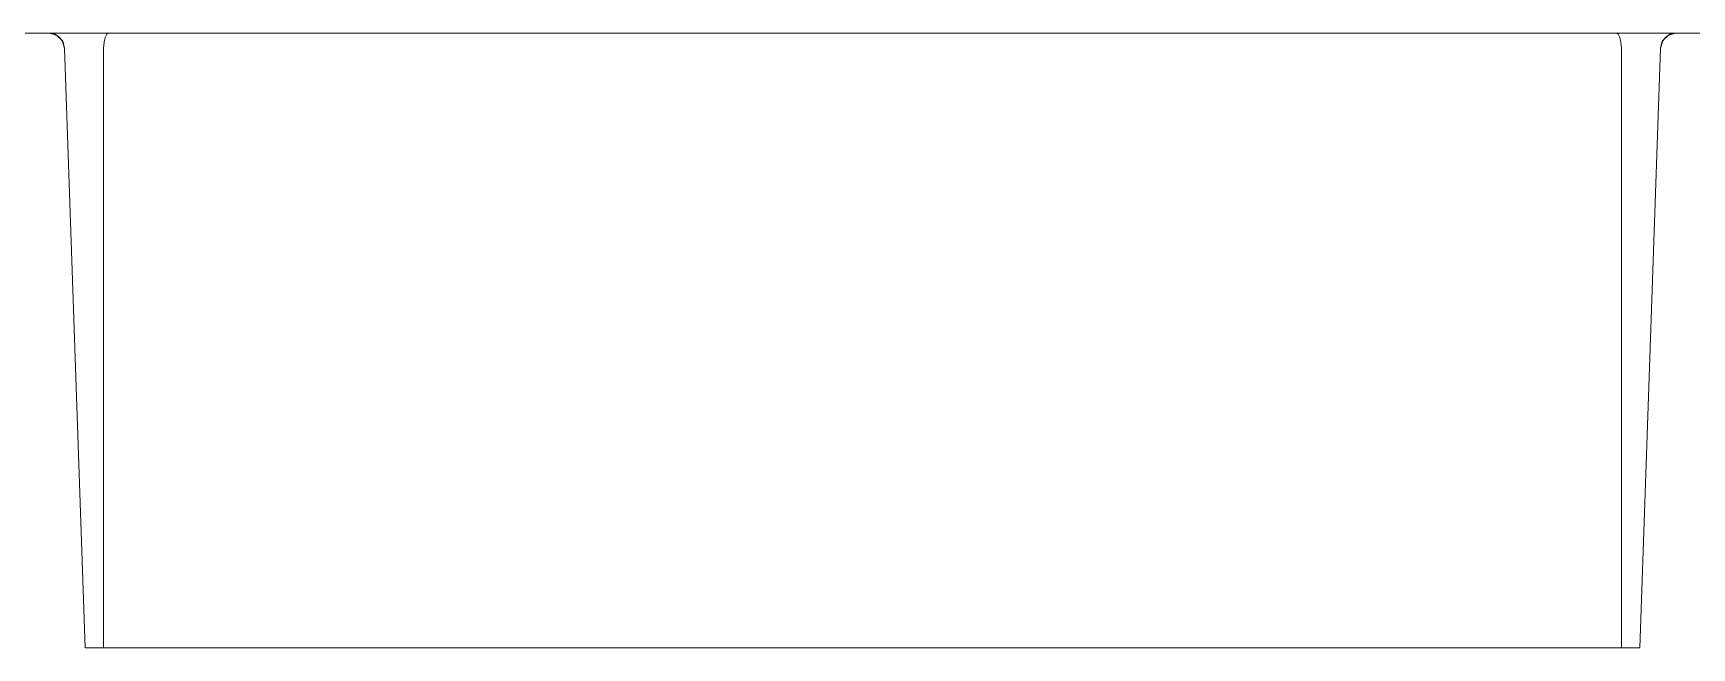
# Model space of a CAD drawing. Header units: millimetres. Extents: x 0 to 1729, y -270 to 583.
# Drawn here: x 733.8 to 787.8, y 520.3 to 540.3 of the extents above; entities that cross this region are included whole.
import ezdxf

# ---------------------------------------------------------------- set-up
doc = ezdxf.new("R2010")
doc.units = ezdxf.units.MM
doc.layers.add('OUTLINE', color=7, linetype='Continuous')

msp = doc.modelspace()

# ---------------------------------------------------------------- linework, layer by layer
at = {"layer": 'OUTLINE', "lineweight": 13}
for p, q in [((6, 540.34), (1142, 540.34)), ((6, 540.34), (1142, 540.34)), ((6, 540.34), (1142, 540.34)), ((6, 540.34), (1142, 540.34)), ((734.267, 540.34), (734.512, 540.276)), ((734.267, 540.34), (734.453, 540.304)), ((734.267, 540.34), (734.763, 540.34)), ((734.267, 540.34), (734.453, 540.304)), ((734.267, 540.34), (734.763, 540.34)), ((734.267, 540.34), (734.453, 540.304)), ((734.267, 540.34), (734.763, 540.34)), ((734.267, 540.34), (734.453, 540.304)), ((734.267, 540.34), (734.763, 540.34)), ((734.267, 540.34), (734.453, 540.304)), ((734.267, 540.34), (734.763, 540.34)), ((734.267, 540.34), (734.453, 540.304)), ((734.267, 540.34), (734.763, 540.34)), ((734.267, 540.34), (734.453, 540.304)), ((734.267, 540.34), (734.763, 540.34)), ((734.267, 540.34), (734.453, 540.304)), ((734.267, 540.34), (734.763, 540.34)), ((734.267, 540.34), (734.453, 540.304)), ((734.267, 540.34), (734.763, 540.34)), ((734.267, 540.34), (734.453, 540.304)), ((734.267, 540.34), (734.763, 540.34)), ((734.267, 540.34), (734.453, 540.304)), ((734.267, 540.34), (734.763, 540.34)), ((734.267, 540.34), (734.453, 540.304)), ((734.267, 540.34), (734.763, 540.34)), ((734.267, 540.34), (734.453, 540.304)), ((734.267, 540.34), (734.763, 540.34)), ((734.267, 540.34), (734.453, 540.304)), ((734.267, 540.34), (734.763, 540.34)), ((734.267, 540.34), (734.453, 540.304)), ((734.267, 540.34), (734.763, 540.34)), ((734.267, 540.34), (734.453, 540.304)), ((734.267, 540.34), (734.763, 540.34)), ((734.267, 540.34), (734.453, 540.304)), ((734.267, 540.34), (734.763, 540.34)), ((734.267, 540.34), (734.453, 540.304)), ((734.267, 540.34), (734.763, 540.34)), ((734.267, 540.34), (734.512, 540.276)), ((734.453, 540.304), (734.512, 540.276)), ((734.453, 540.304), (734.612, 540.202)), ((734.453, 540.304), (734.612, 540.202)), ((734.453, 540.304), (734.612, 540.202)), ((734.453, 540.304), (734.612, 540.202)), ((734.453, 540.304), (734.612, 540.202)), ((734.453, 540.304), (734.612, 540.202)), ((734.453, 540.304), (734.612, 540.202)), ((734.453, 540.304), (734.612, 540.202)), ((734.453, 540.304), (734.612, 540.202)), ((734.453, 540.304), (734.612, 540.202)), ((734.453, 540.304), (734.612, 540.202)), ((734.453, 540.304), (734.612, 540.202)), ((734.453, 540.304), (734.612, 540.202)), ((734.453, 540.304), (734.612, 540.202)), ((734.453, 540.304), (734.612, 540.202)), ((734.453, 540.304), (734.612, 540.202)), ((734.453, 540.304), (734.612, 540.202)), ((734.453, 540.304), (734.512, 540.276)), ((734.453, 540.304), (734.612, 540.202)), ((734.512, 540.276), (734.612, 540.202)), ((734.512, 540.276), (734.694, 540.1)), ((734.512, 540.276), (734.612, 540.202)), ((734.512, 540.276), (734.694, 540.1)), ((734.612, 540.202), (734.694, 540.1)), ((734.612, 540.202), (734.722, 540.047)), ((734.612, 540.202), (734.722, 540.047)), ((734.612, 540.202), (734.722, 540.047)), ((734.612, 540.202), (734.722, 540.047)), ((734.612, 540.202), (734.722, 540.047)), ((734.612, 540.202), (734.722, 540.047)), ((734.612, 540.202), (734.722, 540.047)), ((734.612, 540.202), (734.722, 540.047)), ((734.612, 540.202), (734.722, 540.047)), ((734.612, 540.202), (734.722, 540.047)), ((734.612, 540.202), (734.722, 540.047)), ((734.612, 540.202), (734.722, 540.047)), ((734.612, 540.202), (734.722, 540.047)), ((734.612, 540.202), (734.722, 540.047)), ((734.612, 540.202), (734.722, 540.047)), ((734.612, 540.202), (734.722, 540.047)), ((734.612, 540.202), (734.722, 540.047)), ((734.612, 540.202), (734.694, 540.1)), ((734.612, 540.202), (734.722, 540.047)), ((734.694, 540.1), (734.722, 540.047)), ((734.694, 540.1), (734.767, 539.857)), ((734.694, 540.1), (734.722, 540.047)), ((734.694, 540.1), (734.767, 539.857)), ((734.722, 540.047), (734.767, 539.857)), ((734.722, 540.047), (734.767, 539.857)), ((734.722, 540.047), (734.767, 539.857)), ((734.722, 540.047), (734.767, 539.857)), ((734.722, 540.047), (734.767, 539.857)), ((734.722, 540.047), (734.767, 539.857)), ((734.722, 540.047), (734.767, 539.857)), ((734.722, 540.047), (734.767, 539.857)), ((734.722, 540.047), (734.767, 539.857)), ((734.722, 540.047), (734.767, 539.857)), ((734.722, 540.047), (734.767, 539.857)), ((734.722, 540.047), (734.767, 539.857)), ((734.722, 540.047), (734.767, 539.857)), ((734.722, 540.047), (734.767, 539.857)), ((734.722, 540.047), (734.767, 539.857)), ((734.722, 540.047), (734.767, 539.857)), ((734.722, 540.047), (734.767, 539.857)), ((734.722, 540.047), (734.767, 539.857)), ((734.763, 540.34), (735.518, 540.34)), ((734.763, 540.34), (735.518, 540.34)), ((734.763, 540.34), (735.518, 540.34)), ((734.763, 540.34), (735.518, 540.34)), ((734.763, 540.34), (735.518, 540.34)), ((734.763, 540.34), (735.518, 540.34)), ((734.763, 540.34), (735.518, 540.34)), ((734.763, 540.34), (735.518, 540.34)), ((734.763, 540.34), (735.518, 540.34)), ((734.763, 540.34), (735.518, 540.34)), ((734.763, 540.34), (735.518, 540.34)), ((734.763, 540.34), (735.518, 540.34)), ((734.763, 540.34), (735.518, 540.34)), ((734.763, 540.34), (735.518, 540.34)), ((734.763, 540.34), (735.518, 540.34)), ((734.763, 540.34), (735.518, 540.34)), ((734.763, 540.34), (735.518, 540.34)), ((734.763, 540.34), (735.518, 540.34)), ((735.518, 540.34), (736.035, 540.34)), ((735.518, 540.34), (736.035, 540.34)), ((735.518, 540.34), (736.035, 540.34)), ((735.518, 540.34), (736.035, 540.34)), ((735.518, 540.34), (736.035, 540.34)), ((735.518, 540.34), (736.035, 540.34)), ((735.518, 540.34), (736.035, 540.34)), ((735.518, 540.34), (736.035, 540.34)), ((735.518, 540.34), (736.035, 540.34)), ((735.518, 540.34), (736.035, 540.34)), ((735.518, 540.34), (736.035, 540.34)), ((735.518, 540.34), (736.035, 540.34)), ((735.518, 540.34), (736.035, 540.34)), ((735.518, 540.34), (736.035, 540.34)), ((735.518, 540.34), (736.035, 540.34)), ((735.518, 540.34), (736.035, 540.34)), ((735.518, 540.34), (736.035, 540.34)), ((735.518, 540.34), (736.035, 540.34)), ((736.035, 540.34), (736.196, 540.34)), ((736.035, 540.34), (736.196, 540.34)), ((736.035, 540.34), (736.196, 540.34)), ((736.035, 540.34), (736.196, 540.34)), ((736.035, 540.34), (736.196, 540.34)), ((736.035, 540.34), (736.196, 540.34)), ((736.035, 540.34), (736.196, 540.34)), ((736.035, 540.34), (736.196, 540.34)), ((736.035, 540.34), (736.196, 540.34)), ((736.035, 540.34), (736.196, 540.34)), ((736.035, 540.34), (736.196, 540.34)), ((736.035, 540.34), (736.196, 540.34)), ((736.035, 540.34), (736.196, 540.34)), ((736.035, 540.34), (736.196, 540.34)), ((736.035, 540.34), (736.196, 540.34)), ((736.035, 540.34), (736.196, 540.34)), ((736.035, 540.34), (736.196, 540.34)), ((736.035, 540.34), (736.196, 540.34)), ((736.043, 539.857), (736.059, 540.047)), ((736.043, 539.857), (736.059, 540.047)), ((736.043, 539.857), (736.059, 540.047)), ((736.043, 539.857), (736.059, 540.047)), ((736.043, 539.857), (736.059, 540.047)), ((736.043, 539.857), (736.059, 540.047)), ((736.043, 539.857), (736.059, 540.047)), ((736.043, 539.857), (736.059, 540.047)), ((736.043, 539.857), (736.059, 540.047)), ((736.043, 539.857), (736.059, 540.047)), ((736.043, 539.857), (736.059, 540.047)), ((736.043, 539.857), (736.059, 540.047)), ((736.043, 539.857), (736.059, 540.047)), ((736.043, 539.857), (736.059, 540.047)), ((736.043, 539.857), (736.059, 540.047)), ((736.043, 539.857), (736.059, 540.047)), ((736.043, 539.857), (736.059, 540.047)), ((736.043, 539.857), (736.059, 540.047)), ((736.059, 540.047), (736.099, 540.202)), ((736.059, 540.047), (736.099, 540.202)), ((736.059, 540.047), (736.099, 540.202)), ((736.059, 540.047), (736.099, 540.202)), ((736.059, 540.047), (736.099, 540.202)), ((736.059, 540.047), (736.099, 540.202)), ((736.059, 540.047), (736.099, 540.202)), ((736.059, 540.047), (736.099, 540.202)), ((736.059, 540.047), (736.099, 540.202)), ((736.059, 540.047), (736.099, 540.202)), ((736.059, 540.047), (736.099, 540.202)), ((736.059, 540.047), (736.099, 540.202)), ((736.059, 540.047), (736.099, 540.202)), ((736.059, 540.047), (736.099, 540.202)), ((736.059, 540.047), (736.099, 540.202)), ((736.059, 540.047), (736.099, 540.202)), ((736.059, 540.047), (736.099, 540.202)), ((736.059, 540.047), (736.099, 540.202)), ((736.099, 540.202), (736.15, 540.304)), ((736.099, 540.202), (736.15, 540.304)), ((736.099, 540.202), (736.15, 540.304)), ((736.099, 540.202), (736.15, 540.304)), ((736.099, 540.202), (736.15, 540.304)), ((736.099, 540.202), (736.15, 540.304)), ((736.099, 540.202), (736.15, 540.304)), ((736.099, 540.202), (736.15, 540.304)), ((736.099, 540.202), (736.15, 540.304)), ((736.099, 540.202), (736.15, 540.304)), ((736.099, 540.202), (736.15, 540.304)), ((736.099, 540.202), (736.15, 540.304)), ((736.099, 540.202), (736.15, 540.304)), ((736.099, 540.202), (736.15, 540.304)), ((736.099, 540.202), (736.15, 540.304)), ((736.099, 540.202), (736.15, 540.304)), ((736.099, 540.202), (736.15, 540.304)), ((736.099, 540.202), (736.15, 540.304)), ((736.15, 540.304), (736.196, 540.34)), ((736.15, 540.304), (736.196, 540.34)), ((736.15, 540.304), (736.196, 540.34)), ((736.15, 540.304), (736.196, 540.34)), ((736.15, 540.304), (736.196, 540.34)), ((736.15, 540.304), (736.196, 540.34)), ((736.15, 540.304), (736.196, 540.34)), ((736.15, 540.304), (736.196, 540.34)), ((736.15, 540.304), (736.196, 540.34)), ((736.15, 540.304), (736.196, 540.34)), ((736.15, 540.304), (736.196, 540.34)), ((736.15, 540.304), (736.196, 540.34)), ((736.15, 540.304), (736.196, 540.34)), ((736.15, 540.304), (736.196, 540.34)), ((736.15, 540.304), (736.196, 540.34)), ((736.15, 540.304), (736.196, 540.34)), ((736.15, 540.304), (736.196, 540.34)), ((736.15, 540.304), (736.196, 540.34)), ((785.304, 540.34), (785.35, 540.304)), ((785.304, 540.34), (785.465, 540.34)), ((785.304, 540.34), (785.35, 540.304)), ((785.304, 540.34), (785.465, 540.34)), ((785.304, 540.34), (785.35, 540.304)), ((785.304, 540.34), (785.465, 540.34)), ((785.304, 540.34), (785.35, 540.304)), ((785.304, 540.34), (785.465, 540.34)), ((785.304, 540.34), (785.35, 540.304)), ((785.304, 540.34), (785.465, 540.34)), ((785.304, 540.34), (785.35, 540.304)), ((785.304, 540.34), (785.465, 540.34)), ((785.304, 540.34), (785.35, 540.304)), ((785.304, 540.34), (785.465, 540.34)), ((785.304, 540.34), (785.35, 540.304)), ((785.304, 540.34), (785.465, 540.34)), ((785.304, 540.34), (785.35, 540.304)), ((785.304, 540.34), (785.465, 540.34)), ((785.304, 540.34), (785.35, 540.304)), ((785.304, 540.34), (785.465, 540.34)), ((785.304, 540.34), (785.35, 540.304)), ((785.304, 540.34), (785.465, 540.34)), ((785.304, 540.34), (785.35, 540.304)), ((785.304, 540.34), (785.465, 540.34)), ((785.304, 540.34), (785.35, 540.304)), ((785.304, 540.34), (785.465, 540.34)), ((785.304, 540.34), (785.35, 540.304)), ((785.304, 540.34), (785.465, 540.34)), ((785.304, 540.34), (785.35, 540.304)), ((785.304, 540.34), (785.465, 540.34)), ((785.304, 540.34), (785.35, 540.304)), ((785.304, 540.34), (785.465, 540.34)), ((785.304, 540.34), (785.35, 540.304)), ((785.304, 540.34), (785.465, 540.34)), ((785.304, 540.34), (785.35, 540.304)), ((785.304, 540.34), (785.465, 540.34)), ((785.35, 540.304), (785.401, 540.202)), ((785.35, 540.304), (785.401, 540.202)), ((785.35, 540.304), (785.401, 540.202)), ((785.35, 540.304), (785.401, 540.202)), ((785.35, 540.304), (785.401, 540.202)), ((785.35, 540.304), (785.401, 540.202)), ((785.35, 540.304), (785.401, 540.202)), ((785.35, 540.304), (785.401, 540.202)), ((785.35, 540.304), (785.401, 540.202)), ((785.35, 540.304), (785.401, 540.202)), ((785.35, 540.304), (785.401, 540.202)), ((785.35, 540.304), (785.401, 540.202)), ((785.35, 540.304), (785.401, 540.202)), ((785.35, 540.304), (785.401, 540.202)), ((785.35, 540.304), (785.401, 540.202)), ((785.35, 540.304), (785.401, 540.202)), ((785.35, 540.304), (785.401, 540.202)), ((785.35, 540.304), (785.401, 540.202)), ((785.401, 540.202), (785.441, 540.047)), ((785.401, 540.202), (785.441, 540.047)), ((785.401, 540.202), (785.441, 540.047)), ((785.401, 540.202), (785.441, 540.047)), ((785.401, 540.202), (785.441, 540.047)), ((785.401, 540.202), (785.441, 540.047)), ((785.401, 540.202), (785.441, 540.047)), ((785.401, 540.202), (785.441, 540.047)), ((785.401, 540.202), (785.441, 540.047)), ((785.401, 540.202), (785.441, 540.047)), ((785.401, 540.202), (785.441, 540.047)), ((785.401, 540.202), (785.441, 540.047)), ((785.401, 540.202), (785.441, 540.047)), ((785.401, 540.202), (785.441, 540.047)), ((785.401, 540.202), (785.441, 540.047)), ((785.401, 540.202), (785.441, 540.047)), ((785.401, 540.202), (785.441, 540.047)), ((785.401, 540.202), (785.441, 540.047)), ((785.441, 540.047), (785.457, 539.857)), ((785.441, 540.047), (785.457, 539.857)), ((785.441, 540.047), (785.457, 539.857)), ((785.441, 540.047), (785.457, 539.857)), ((785.441, 540.047), (785.457, 539.857)), ((785.441, 540.047), (785.457, 539.857)), ((785.441, 540.047), (785.457, 539.857)), ((785.441, 540.047), (785.457, 539.857)), ((785.441, 540.047), (785.457, 539.857)), ((785.441, 540.047), (785.457, 539.857)), ((785.441, 540.047), (785.457, 539.857)), ((785.441, 540.047), (785.457, 539.857)), ((785.441, 540.047), (785.457, 539.857)), ((785.441, 540.047), (785.457, 539.857)), ((785.441, 540.047), (785.457, 539.857)), ((785.441, 540.047), (785.457, 539.857)), ((785.441, 540.047), (785.457, 539.857)), ((785.441, 540.047), (785.457, 539.857)), ((785.465, 540.34), (785.982, 540.34)), ((785.465, 540.34), (785.982, 540.34)), ((785.465, 540.34), (785.982, 540.34)), ((785.465, 540.34), (785.982, 540.34)), ((785.465, 540.34), (785.982, 540.34)), ((785.465, 540.34), (785.982, 540.34)), ((785.465, 540.34), (785.982, 540.34)), ((785.465, 540.34), (785.982, 540.34)), ((785.465, 540.34), (785.982, 540.34)), ((785.465, 540.34), (785.982, 540.34)), ((785.465, 540.34), (785.982, 540.34)), ((785.465, 540.34), (785.982, 540.34)), ((785.465, 540.34), (785.982, 540.34)), ((785.465, 540.34), (785.982, 540.34)), ((785.465, 540.34), (785.982, 540.34)), ((785.465, 540.34), (785.982, 540.34)), ((785.465, 540.34), (785.982, 540.34)), ((785.465, 540.34), (785.982, 540.34)), ((785.982, 540.34), (786.737, 540.34)), ((785.982, 540.34), (786.737, 540.34)), ((785.982, 540.34), (786.737, 540.34)), ((785.982, 540.34), (786.737, 540.34)), ((785.982, 540.34), (786.737, 540.34)), ((785.982, 540.34), (786.737, 540.34)), ((785.982, 540.34), (786.737, 540.34)), ((785.982, 540.34), (786.737, 540.34)), ((785.982, 540.34), (786.737, 540.34)), ((785.982, 540.34), (786.737, 540.34)), ((785.982, 540.34), (786.737, 540.34)), ((785.982, 540.34), (786.737, 540.34)), ((785.982, 540.34), (786.737, 540.34)), ((785.982, 540.34), (786.737, 540.34)), ((785.982, 540.34), (786.737, 540.34)), ((785.982, 540.34), (786.737, 540.34)), ((785.982, 540.34), (786.737, 540.34)), ((785.982, 540.34), (786.737, 540.34)), ((786.733, 539.857), (786.806, 540.1)), ((786.733, 539.857), (786.806, 540.1)), ((786.733, 539.857), (786.778, 540.047)), ((786.733, 539.857), (786.778, 540.047)), ((786.733, 539.857), (786.778, 540.047)), ((786.733, 539.857), (786.778, 540.047)), ((786.733, 539.857), (786.778, 540.047)), ((786.733, 539.857), (786.778, 540.047)), ((786.733, 539.857), (786.778, 540.047)), ((786.733, 539.857), (786.778, 540.047)), ((786.733, 539.857), (786.778, 540.047)), ((786.733, 539.857), (786.778, 540.047)), ((786.733, 539.857), (786.778, 540.047)), ((786.733, 539.857), (786.778, 540.047)), ((786.733, 539.857), (786.778, 540.047)), ((786.733, 539.857), (786.778, 540.047)), ((786.733, 539.857), (786.778, 540.047)), ((786.733, 539.857), (786.778, 540.047)), ((786.733, 539.857), (786.778, 540.047)), ((786.733, 539.857), (786.778, 540.047)), ((786.737, 540.34), (787.233, 540.34)), ((786.737, 540.34), (787.233, 540.34)), ((786.737, 540.34), (787.233, 540.34)), ((786.737, 540.34), (787.233, 540.34)), ((786.737, 540.34), (787.233, 540.34)), ((786.737, 540.34), (787.233, 540.34)), ((786.737, 540.34), (787.233, 540.34)), ((786.737, 540.34), (787.233, 540.34)), ((786.737, 540.34), (787.233, 540.34)), ((786.737, 540.34), (787.233, 540.34)), ((786.737, 540.34), (787.233, 540.34)), ((786.737, 540.34), (787.233, 540.34)), ((786.737, 540.34), (787.233, 540.34)), ((786.737, 540.34), (787.233, 540.34)), ((786.737, 540.34), (787.233, 540.34)), ((786.737, 540.34), (787.233, 540.34)), ((786.737, 540.34), (787.233, 540.34)), ((786.737, 540.34), (787.233, 540.34)), ((786.778, 540.047), (786.888, 540.202)), ((786.778, 540.047), (786.888, 540.202)), ((786.778, 540.047), (786.888, 540.202)), ((786.778, 540.047), (786.888, 540.202)), ((786.778, 540.047), (786.888, 540.202)), ((786.778, 540.047), (786.888, 540.202)), ((786.778, 540.047), (786.888, 540.202)), ((786.778, 540.047), (786.888, 540.202)), ((786.778, 540.047), (786.888, 540.202)), ((786.778, 540.047), (786.888, 540.202)), ((786.778, 540.047), (786.888, 540.202)), ((786.778, 540.047), (786.888, 540.202)), ((786.778, 540.047), (786.888, 540.202)), ((786.778, 540.047), (786.888, 540.202)), ((786.778, 540.047), (786.888, 540.202)), ((786.778, 540.047), (786.888, 540.202)), ((786.778, 540.047), (786.888, 540.202)), ((786.778, 540.047), (786.888, 540.202)), ((786.778, 540.047), (786.806, 540.1)), ((786.778, 540.047), (786.806, 540.1)), ((786.806, 540.1), (786.988, 540.276)), ((786.806, 540.1), (786.988, 540.276)), ((786.806, 540.1), (786.888, 540.202)), ((786.806, 540.1), (786.888, 540.202)), ((786.888, 540.202), (787.047, 540.304)), ((786.888, 540.202), (787.047, 540.304)), ((786.888, 540.202), (787.047, 540.304)), ((786.888, 540.202), (787.047, 540.304)), ((786.888, 540.202), (787.047, 540.304)), ((786.888, 540.202), (787.047, 540.304)), ((786.888, 540.202), (787.047, 540.304)), ((786.888, 540.202), (787.047, 540.304)), ((786.888, 540.202), (787.047, 540.304)), ((786.888, 540.202), (787.047, 540.304)), ((786.888, 540.202), (787.047, 540.304)), ((786.888, 540.202), (787.047, 540.304)), ((786.888, 540.202), (787.047, 540.304)), ((786.888, 540.202), (787.047, 540.304)), ((786.888, 540.202), (787.047, 540.304)), ((786.888, 540.202), (787.047, 540.304)), ((786.888, 540.202), (787.047, 540.304)), ((786.888, 540.202), (787.047, 540.304)), ((786.888, 540.202), (786.988, 540.276)), ((786.888, 540.202), (786.988, 540.276)), ((786.988, 540.276), (787.233, 540.34)), ((786.988, 540.276), (787.233, 540.34)), ((786.988, 540.276), (787.047, 540.304)), ((786.988, 540.276), (787.047, 540.304)), ((787.047, 540.304), (787.233, 540.34)), ((787.047, 540.304), (787.233, 540.34)), ((787.047, 540.304), (787.233, 540.34)), ((787.047, 540.304), (787.233, 540.34)), ((787.047, 540.304), (787.233, 540.34)), ((787.047, 540.304), (787.233, 540.34)), ((787.047, 540.304), (787.233, 540.34)), ((787.047, 540.304), (787.233, 540.34)), ((787.047, 540.304), (787.233, 540.34)), ((787.047, 540.304), (787.233, 540.34)), ((787.047, 540.304), (787.233, 540.34)), ((787.047, 540.304), (787.233, 540.34)), ((787.047, 540.304), (787.233, 540.34)), ((787.047, 540.304), (787.233, 540.34)), ((787.047, 540.304), (787.233, 540.34)), ((787.047, 540.304), (787.233, 540.34)), ((787.047, 540.304), (787.233, 540.34)), ((787.047, 540.304), (787.233, 540.34)), ((734.767, 539.857), (735.448, 520.34)), ((734.767, 539.857), (735.448, 520.34)), ((734.767, 539.857), (735.448, 520.34)), ((734.767, 539.857), (735.448, 520.34)), ((734.767, 539.857), (735.448, 520.34)), ((734.767, 539.857), (735.448, 520.34)), ((734.767, 539.857), (735.448, 520.34)), ((734.767, 539.857), (735.448, 520.34)), ((734.767, 539.857), (735.448, 520.34)), ((734.767, 539.857), (735.448, 520.34)), ((734.767, 539.857), (735.448, 520.34)), ((734.767, 539.857), (735.448, 520.34)), ((734.767, 539.857), (735.448, 520.34)), ((734.767, 539.857), (735.448, 520.34)), ((734.767, 539.857), (735.448, 520.34)), ((734.767, 539.857), (735.448, 520.34)), ((734.767, 539.857), (735.448, 520.34)), ((734.767, 539.857), (735.448, 520.34)), ((736.038, 520.34), (736.043, 539.857)), ((736.038, 520.34), (736.043, 539.857)), ((736.038, 520.34), (736.043, 539.857)), ((736.038, 520.34), (736.043, 539.857)), ((736.038, 520.34), (736.043, 539.857)), ((736.038, 520.34), (736.043, 539.857)), ((736.038, 520.34), (736.043, 539.857)), ((736.038, 520.34), (736.043, 539.857)), ((736.038, 520.34), (736.043, 539.857)), ((736.038, 520.34), (736.043, 539.857)), ((736.038, 520.34), (736.043, 539.857)), ((736.038, 520.34), (736.043, 539.857)), ((736.038, 520.34), (736.043, 539.857)), ((736.038, 520.34), (736.043, 539.857)), ((736.038, 520.34), (736.043, 539.857)), ((736.038, 520.34), (736.043, 539.857)), ((736.038, 520.34), (736.043, 539.857)), ((736.038, 520.34), (736.043, 539.857)), ((785.457, 539.857), (785.462, 520.34)), ((785.457, 539.857), (785.462, 520.34)), ((785.457, 539.857), (785.462, 520.34)), ((785.457, 539.857), (785.462, 520.34)), ((785.457, 539.857), (785.462, 520.34)), ((785.457, 539.857), (785.462, 520.34)), ((785.457, 539.857), (785.462, 520.34)), ((785.457, 539.857), (785.462, 520.34)), ((785.457, 539.857), (785.462, 520.34)), ((785.457, 539.857), (785.462, 520.34)), ((785.457, 539.857), (785.462, 520.34)), ((785.457, 539.857), (785.462, 520.34)), ((785.457, 539.857), (785.462, 520.34)), ((785.457, 539.857), (785.462, 520.34)), ((785.457, 539.857), (785.462, 520.34)), ((785.457, 539.857), (785.462, 520.34)), ((785.457, 539.857), (785.462, 520.34)), ((785.457, 539.857), (785.462, 520.34)), ((786.052, 520.34), (786.733, 539.857)), ((786.052, 520.34), (786.733, 539.857)), ((786.052, 520.34), (786.733, 539.857)), ((786.052, 520.34), (786.733, 539.857)), ((786.052, 520.34), (786.733, 539.857)), ((786.052, 520.34), (786.733, 539.857)), ((786.052, 520.34), (786.733, 539.857)), ((786.052, 520.34), (786.733, 539.857)), ((786.052, 520.34), (786.733, 539.857)), ((786.052, 520.34), (786.733, 539.857)), ((786.052, 520.34), (786.733, 539.857)), ((786.052, 520.34), (786.733, 539.857)), ((786.052, 520.34), (786.733, 539.857)), ((786.052, 520.34), (786.733, 539.857)), ((786.052, 520.34), (786.733, 539.857)), ((786.052, 520.34), (786.733, 539.857)), ((786.052, 520.34), (786.733, 539.857)), ((786.052, 520.34), (786.733, 539.857)), ((735.448, 520.34), (735.448, 520.34)), ((735.448, 520.34), (735.582, 520.34)), ((735.448, 520.34), (735.664, 520.34)), ((735.448, 520.34), (735.448, 520.34)), ((735.448, 520.34), (735.664, 520.34)), ((735.448, 520.34), (735.664, 520.34)), ((735.448, 520.34), (735.448, 520.34)), ((735.448, 520.34), (735.664, 520.34)), ((735.448, 520.34), (735.664, 520.34)), ((735.448, 520.34), (735.448, 520.34)), ((735.448, 520.34), (735.664, 520.34)), ((735.448, 520.34), (735.664, 520.34)), ((735.448, 520.34), (735.448, 520.34)), ((735.448, 520.34), (735.664, 520.34)), ((735.448, 520.34), (735.664, 520.34)), ((735.448, 520.34), (735.448, 520.34)), ((735.448, 520.34), (735.664, 520.34)), ((735.448, 520.34), (735.664, 520.34)), ((735.448, 520.34), (735.448, 520.34)), ((735.448, 520.34), (735.664, 520.34)), ((735.448, 520.34), (735.664, 520.34)), ((735.448, 520.34), (735.448, 520.34)), ((735.448, 520.34), (735.664, 520.34)), ((735.448, 520.34), (735.664, 520.34)), ((735.448, 520.34), (735.448, 520.34)), ((735.448, 520.34), (735.664, 520.34)), ((735.448, 520.34), (735.664, 520.34)), ((735.448, 520.34), (735.448, 520.34)), ((735.448, 520.34), (735.664, 520.34)), ((735.448, 520.34), (735.582, 520.34)), ((735.582, 520.34), (735.948, 520.34)), ((735.582, 520.34), (735.948, 520.34)), ((735.664, 520.34), (735.861, 520.34)), ((735.664, 520.34), (735.861, 520.34)), ((735.664, 520.34), (735.861, 520.34)), ((735.664, 520.34), (735.861, 520.34)), ((735.664, 520.34), (735.861, 520.34)), ((735.664, 520.34), (735.861, 520.34)), ((735.664, 520.34), (735.861, 520.34)), ((735.664, 520.34), (735.861, 520.34)), ((735.664, 520.34), (735.861, 520.34)), ((735.664, 520.34), (735.861, 520.34)), ((735.664, 520.34), (735.861, 520.34)), ((735.664, 520.34), (735.861, 520.34)), ((735.664, 520.34), (735.861, 520.34)), ((735.664, 520.34), (735.861, 520.34)), ((735.664, 520.34), (735.861, 520.34)), ((735.664, 520.34), (735.861, 520.34)), ((735.664, 520.34), (735.861, 520.34)), ((735.664, 520.34), (735.861, 520.34)), ((735.861, 520.34), (736.038, 520.34)), ((735.861, 520.34), (736.038, 520.34)), ((735.861, 520.34), (736.038, 520.34)), ((735.861, 520.34), (736.038, 520.34)), ((735.861, 520.34), (736.038, 520.34)), ((735.861, 520.34), (736.038, 520.34)), ((735.861, 520.34), (736.038, 520.34)), ((735.861, 520.34), (736.038, 520.34)), ((735.861, 520.34), (736.038, 520.34)), ((735.861, 520.34), (736.038, 520.34)), ((735.861, 520.34), (736.038, 520.34)), ((735.861, 520.34), (736.038, 520.34)), ((735.861, 520.34), (736.038, 520.34)), ((735.861, 520.34), (736.038, 520.34)), ((735.861, 520.34), (736.038, 520.34)), ((735.861, 520.34), (736.038, 520.34)), ((735.861, 520.34), (736.038, 520.34)), ((735.861, 520.34), (736.038, 520.34)), ((735.948, 520.34), (736.448, 520.34)), ((735.948, 520.34), (736.448, 520.34)), ((736.038, 520.34), (785.462, 520.34)), ((736.038, 520.34), (785.462, 520.34)), ((736.038, 520.34), (785.462, 520.34)), ((736.038, 520.34), (785.462, 520.34)), ((736.038, 520.34), (785.462, 520.34)), ((736.038, 520.34), (785.462, 520.34)), ((736.038, 520.34), (785.462, 520.34)), ((736.038, 520.34), (785.462, 520.34)), ((736.038, 520.34), (785.462, 520.34)), ((736.038, 520.34), (785.462, 520.34)), ((736.038, 520.34), (785.462, 520.34)), ((736.038, 520.34), (785.462, 520.34)), ((736.038, 520.34), (785.462, 520.34)), ((736.038, 520.34), (785.462, 520.34)), ((736.038, 520.34), (785.462, 520.34)), ((736.038, 520.34), (785.462, 520.34)), ((736.038, 520.34), (785.462, 520.34)), ((736.038, 520.34), (785.462, 520.34)), ((736.448, 520.34), (785.052, 520.34)), ((736.448, 520.34), (785.052, 520.34)), ((785.052, 520.34), (785.552, 520.34)), ((785.052, 520.34), (785.552, 520.34)), ((785.462, 520.34), (785.639, 520.34)), ((785.462, 520.34), (785.639, 520.34)), ((785.462, 520.34), (785.639, 520.34)), ((785.462, 520.34), (785.639, 520.34)), ((785.462, 520.34), (785.639, 520.34)), ((785.462, 520.34), (785.639, 520.34)), ((785.462, 520.34), (785.639, 520.34)), ((785.462, 520.34), (785.639, 520.34)), ((785.462, 520.34), (785.639, 520.34)), ((785.462, 520.34), (785.639, 520.34)), ((785.462, 520.34), (785.639, 520.34)), ((785.462, 520.34), (785.639, 520.34)), ((785.462, 520.34), (785.639, 520.34)), ((785.462, 520.34), (785.639, 520.34)), ((785.462, 520.34), (785.639, 520.34)), ((785.462, 520.34), (785.639, 520.34)), ((785.462, 520.34), (785.639, 520.34)), ((785.462, 520.34), (785.639, 520.34)), ((785.552, 520.34), (785.918, 520.34)), ((785.552, 520.34), (785.918, 520.34)), ((785.639, 520.34), (785.836, 520.34)), ((785.639, 520.34), (785.836, 520.34)), ((785.639, 520.34), (785.836, 520.34)), ((785.639, 520.34), (785.836, 520.34)), ((785.639, 520.34), (785.836, 520.34)), ((785.639, 520.34), (785.836, 520.34)), ((785.639, 520.34), (785.836, 520.34)), ((785.639, 520.34), (785.836, 520.34)), ((785.639, 520.34), (785.836, 520.34)), ((785.639, 520.34), (785.836, 520.34)), ((785.639, 520.34), (785.836, 520.34)), ((785.639, 520.34), (785.836, 520.34)), ((785.639, 520.34), (785.836, 520.34)), ((785.639, 520.34), (785.836, 520.34)), ((785.639, 520.34), (785.836, 520.34)), ((785.639, 520.34), (785.836, 520.34)), ((785.639, 520.34), (785.836, 520.34)), ((785.639, 520.34), (785.836, 520.34)), ((785.836, 520.34), (786.052, 520.34)), ((785.836, 520.34), (786.052, 520.34)), ((785.836, 520.34), (786.052, 520.34)), ((785.836, 520.34), (786.052, 520.34)), ((785.836, 520.34), (786.052, 520.34)), ((785.836, 520.34), (786.052, 520.34)), ((785.836, 520.34), (786.052, 520.34)), ((785.836, 520.34), (786.052, 520.34)), ((785.836, 520.34), (786.052, 520.34)), ((785.836, 520.34), (786.052, 520.34)), ((785.836, 520.34), (786.052, 520.34)), ((785.836, 520.34), (786.052, 520.34)), ((785.836, 520.34), (786.052, 520.34)), ((785.836, 520.34), (786.052, 520.34)), ((785.836, 520.34), (786.052, 520.34)), ((785.836, 520.34), (786.052, 520.34)), ((785.836, 520.34), (786.052, 520.34)), ((785.836, 520.34), (786.052, 520.34)), ((785.918, 520.34), (786.052, 520.34)), ((785.918, 520.34), (786.052, 520.34)), ((786.052, 520.34), (786.052, 520.34)), ((786.052, 520.34), (786.052, 520.34)), ((786.052, 520.34), (786.052, 520.34)), ((786.052, 520.34), (786.052, 520.34)), ((786.052, 520.34), (786.052, 520.34)), ((786.052, 520.34), (786.052, 520.34)), ((786.052, 520.34), (786.052, 520.34)), ((786.052, 520.34), (786.052, 520.34)), ((786.052, 520.34), (786.052, 520.34)), ((786.052, 520.34), (786.052, 520.34))]:
    msp.add_line(p, q, dxfattribs=at)

doc.saveas('drawing.dxf')
